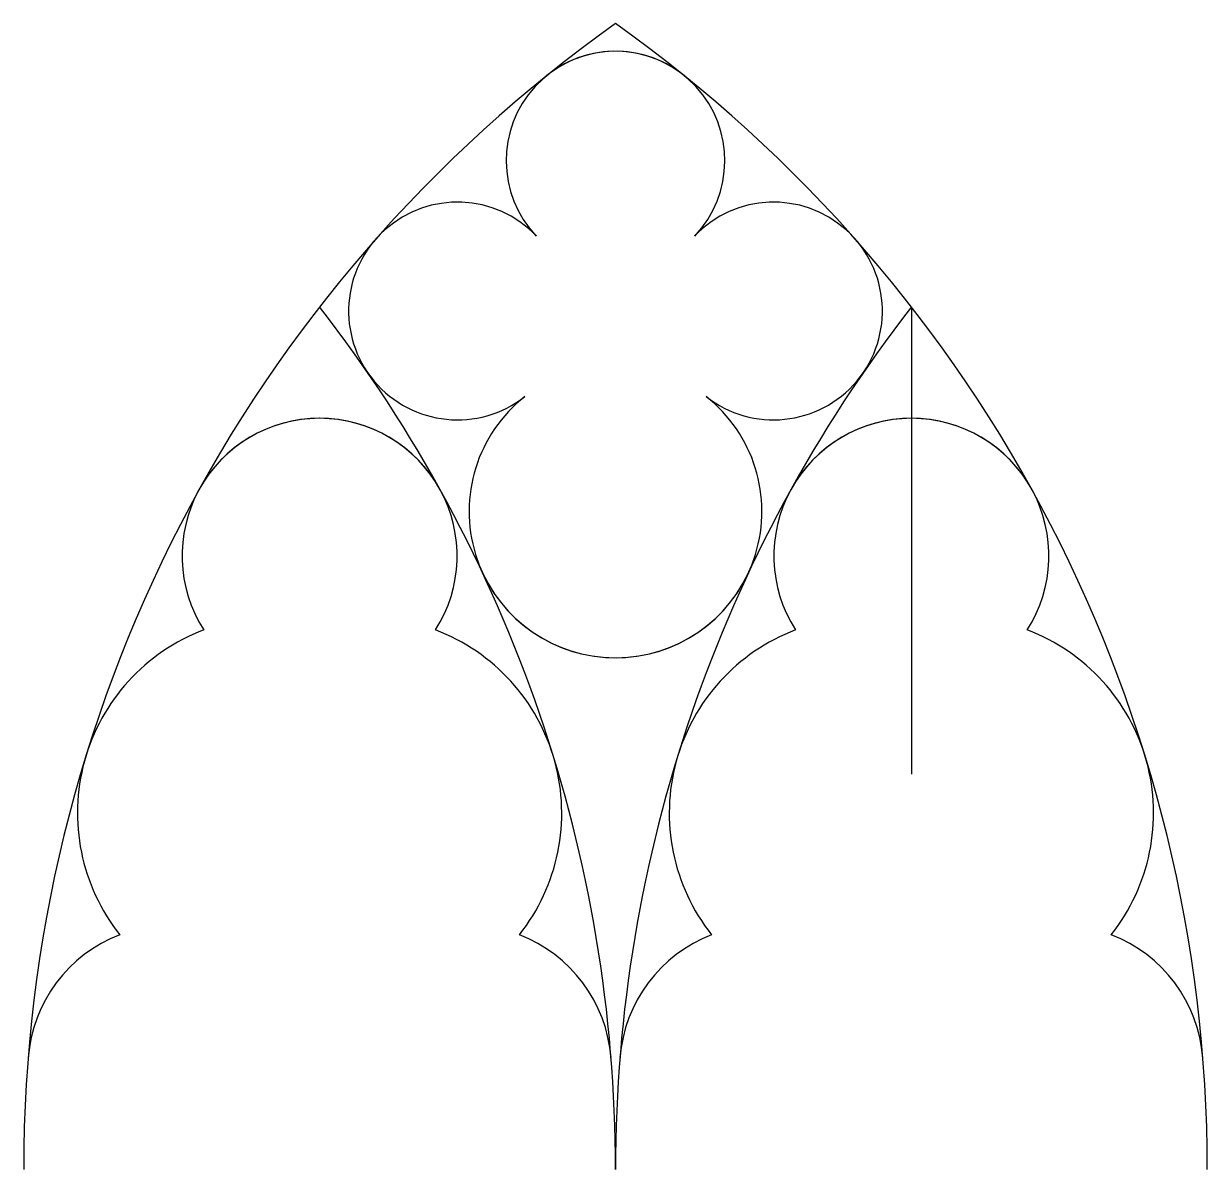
# Model space of a CAD drawing. Extents: x -50 to 50, y 0 to 97.
import ezdxf

# ---------------------------------------------------------------- set-up
doc = ezdxf.new("R2010")
doc.units = 0
doc.layers.add('MODELSKETCH_VISIBLE', color=7, linetype='CONTINUOUS')

msp = doc.modelspace()

# ---------------------------------------------------------------- linework, layer by layer
at = {"layer": 'MODELSKETCH_VISIBLE'}
msp.add_line((25, 72.89), (25, 33.41), dxfattribs=at)
for centre, radius, start, end in [((68.75, 0), 118.75, 125.3765, 180), ((-68.75, 0), 118.75, 0, 54.6235), ((0, 85.25), 9.24, 51.1141, 223.5946), ((0, 85.25), 9.24, 316.4054, 128.8859), ((-13.35, 72.54), 9.2, 43.5946, 308.2417), ((13.35, 72.54), 9.2, 231.7583, 136.4054), ((-118.75, 0), 118.75, 0, 37.8636), ((118.75, 0), 118.75, 142.1364, 180), ((0, 55.6), 12.37, 128.2417, 334.9121), ((0, 55.6), 12.37, 205.0879, 51.7583), ((-25, 51.85), 11.62, 28.9449, 212.59), ((-25, 51.85), 11.62, 327.41, 151.0551), ((25, 51.85), 11.62, 28.9449, 212.59), ((25, 51.85), 11.62, 327.41, 151.0551), ((-28.9, 30.11), 16.56, 110.8234, 218.3967), ((-21.1, 30.11), 16.56, 321.6033, 69.1766), ((21.1, 30.11), 16.56, 110.8234, 218.3967), ((28.9, 30.11), 16.56, 321.6033, 69.1766), ((-37.48, 8.47), 12.18, 111.1641, 175.4438), ((-12.52, 8.47), 12.18, 4.5562, 68.8359), ((12.52, 8.47), 12.18, 111.1641, 175.4438), ((37.48, 8.47), 12.18, 4.5562, 68.8359), ((0, -21.92), 22.64, 89.9944, 90.0056)]:
    msp.add_arc(centre, radius, start, end, dxfattribs=at)

doc.saveas('drawing.dxf')
